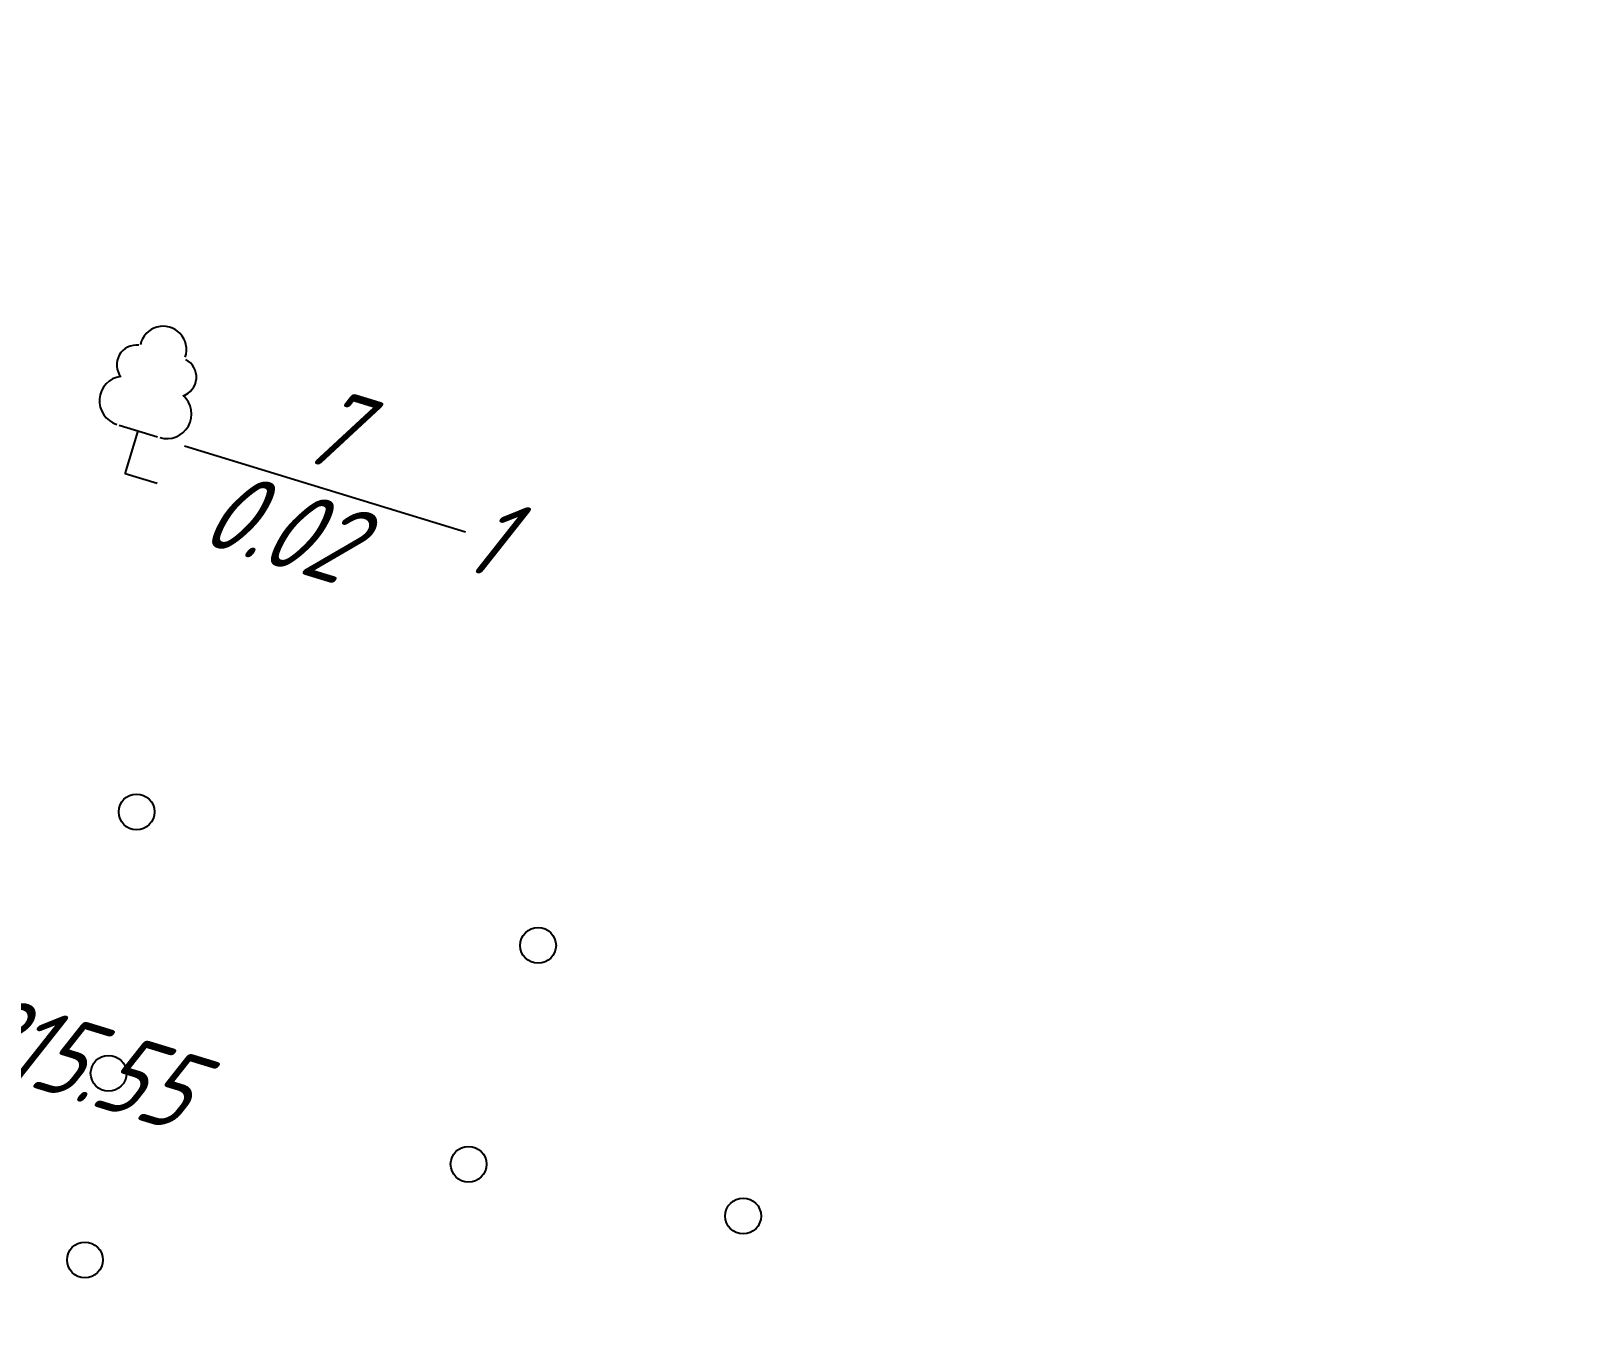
# Model space of a CAD drawing. Header units: millimetres. Extents: x -698 to 8131, y -704 to 4503.
# Drawn here: x 2418.5 to 2487.1, y 3323.9 to 3381.4 of the extents above; entities that cross this region are included whole.
import ezdxf

# ---------------------------------------------------------------- set-up
doc = ezdxf.new("R2010")
doc.units = ezdxf.units.MM
doc.linetypes.add('CONTI', pattern=[0])
for name, color, linetype in [('NAD_MDEFAULT', 7, 'CONTI'), ('PI_OTDEFAULT', 172, 'CONTI'), ('USLZNDEFAULT', 7, 'CONTI'), ('ZAPSKDEFAULT', 7, 'CONTI'), ('разметка', 7, 'Continuous')]:
    doc.layers.add(name, color=color, linetype=linetype)
doc.layers.add('ОСЬ_ВЕРХ_ПОКРЫТИЯ_ОСЬ', color=1, linetype='Continuous', lineweight=30)
doc.styles.add('eskd', font='isocpeui.ttf', dxfattribs={"width": 1.2})

# ---------------------------------------------------------------- blocks, each defined once
blk = doc.blocks.new('BL_2002')
at = {"color": 0}
blk.add_circle((0, 0), 0.8, dxfattribs=at)
blk = doc.blocks.new('BL_104')
at = {"color": 0}
for p, q in [((-0.9, 2), (0.9, 2)), ((0, 0), (0, 2)), ((1.5, 0), (0, 0))]:
    blk.add_line(p, q, dxfattribs=at)
for centre, radius, start, end in [((0, 5.8), 1.04, 358, 185), ((-0.94, 4.8), 0.88, 100, 235), ((0.94, 4.8), 0.88, 305, 80), ((-1, 3.1), 1.1, 115, 270), ((1, 3.1), 1.1, 270, 65)]:
    blk.add_arc(centre, radius, start, end, dxfattribs=at)

msp = doc.modelspace()

# ---------------------------------------------------------------- linework, layer by layer
at = {"layer": 'NAD_MDEFAULT', "color": 0}
msp.add_line((2425.317, 3362.84), (2437.869, 3359.003), dxfattribs=at)
at = {"layer": 'ОСЬ_ВЕРХ_ПОКРЫТИЯ_ОСЬ'}
msp.add_lwpolyline([(2319.647, 3359.063, -0.226024), (2487.018, 3185.881)], format="xyb", dxfattribs=at)
at = {"layer": 'разметка', "lineweight": 30, "ltscale": 7}
msp.add_lwpolyline([(2232.561, 3381.368), (2232.67, 3381.346, -0.007451), (2273.208, 3372.811, -0.030671), (2319.647, 3359.063, -0.226024), (2487.018, 3185.881, -0.226024)], format="xyb", dxfattribs=at)

# ---------------------------------------------------------------- block references
at = {"layer": 'USLZNDEFAULT', "color": 7, "rotation": 342.9999999999999}
msp.add_blockref('BL_104', (2422.671, 3361.592), dxfattribs=at)
at = {"layer": 'ZAPSKDEFAULT', "color": 7, "rotation": 342.9999999999999}
for p in [(2423.18, 3346.497), (2441.107, 3340.54), (2421.929, 3334.83), (2438.003, 3330.77), (2450.262, 3328.46), (2420.873, 3326.498)]:
    msp.add_blockref('BL_2002', p, dxfattribs=at)

# ---------------------------------------------------------------- texts
at = {"layer": 'NAD_MDEFAULT', "color": 7, "style": 'eskd', "oblique": 10, "width": 0.8}
for s, p in [(' 7', (2428.603, 3362.813)), (' 0.02', (2424.166, 3359.075)), (' 1', (2435.866, 3357.913))]:
    msp.add_text(s, height=3.5, rotation=343, dxfattribs=at).set_placement(p)
at = {"layer": 'PI_OTDEFAULT', "color": 172, "style": 'eskd', "oblique": 10, "width": 0.8}
msp.add_text('215.55', height=3.5, rotation=343, dxfattribs=at).set_placement((2415.079, 3335.26))

doc.saveas('drawing.dxf')
